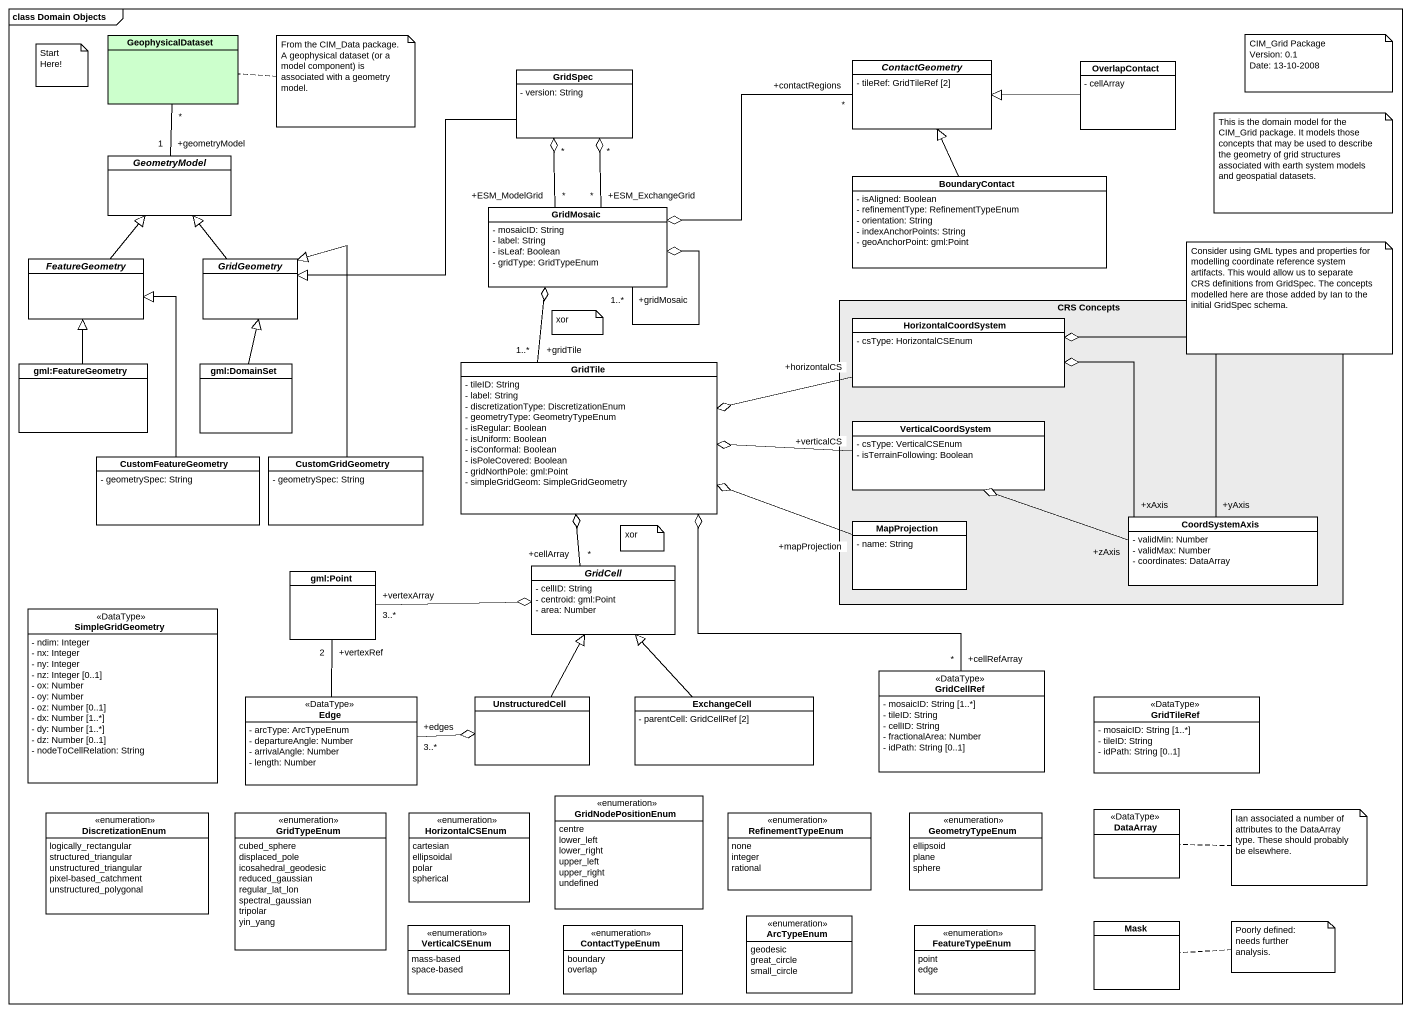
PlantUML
@startuml
mainframe class Domain Objects
hide circle
hide empty members
skinparam classAttributeIconSize 0
class GeophysicalDataset #CCFFCC
class GridSpec {
  - version: String
}
abstract class ContactGeometry {
  - tileRef: GridTileRef [2]
}
class OverlapContact {
  - cellArray
}
abstract class GeometryModel
class BoundaryContact {
  - isAligned: Boolean
  - refinementType: RefinementTypeEnum
  - orientation: String
  - indexAnchorPoints: String
  - geoAnchorPoint: gml:Point
}
class GridMosaic {
  - mosaicID: String
  - label: String
  - isLeaf: Boolean
  - gridType: GridTypeEnum
}
abstract class FeatureGeometry
abstract class GridGeometry
rectangle "CRS Concepts" as CRS_Concepts #EBEBEB {
  class HorizontalCoordSystem {
    - csType: HorizontalCSEnum
  }
  class VerticalCoordSystem {
    - csType: VerticalCSEnum
    - isTerrainFollowing: Boolean
  }
  class MapProjection {
    - name: String
  }
  class CoordSystemAxis {
    - validMin: Number
    - validMax: Number
    - coordinates: DataArray
  }
}
class "gml:FeatureGeometry" as gml_FeatureGeometry #FFFFFF
class "gml:DomainSet" as gml_DomainSet #FFFFFF
class GridTile {
  - tileID: String
  - label: String
  - discretizationType: DiscretizationEnum
  - geometryType: GeometryTypeEnum
  - isRegular: Boolean
  - isUniform: Boolean
  - isConformal: Boolean
  - isPoleCovered: Boolean
  - gridNorthPole: gml:Point
  - simpleGridGeom: SimpleGridGeometry
}
class CustomFeatureGeometry {
  - geometrySpec: String
}
class CustomGridGeometry {
  - geometrySpec: String
}
class "gml:Point" as gml_Point #FFFFFF
abstract class GridCell {
  - cellID: String
  - centroid: gml:Point
  - area: Number
}
class SimpleGridGeometry <<DataType>> {
  - ndim: Integer
  - nx: Integer
  - ny: Integer
  - nz: Integer [0..1]
  - ox: Number
  - oy: Number
  - oz: Number [0..1]
  - dx: Number [1..*]
  - dy: Number [1..*]
  - dz: Number [0..1]
  - nodeToCellRelation: String
}
class Edge <<DataType>> {
  - arcType: ArcTypeEnum
  - departureAngle: Number
  - arrivalAngle: Number
  - length: Number
}
class UnstructuredCell
class ExchangeCell {
  - parentCell: GridCellRef [2]
}
class GridCellRef <<DataType>> {
  - mosaicID: String [1..*]
  - tileID: String
  - cellID: String
  - fractionalArea: Number
  - idPath: String [0..1]
}
class GridTileRef <<DataType>> {
  - mosaicID: String [1..*]
  - tileID: String
  - idPath: String [0..1]
}
enum DiscretizationEnum {
  logically_rectangular
  structured_triangular
  unstructured_triangular
  pixel-based_catchment
  unstructured_polygonal
}
enum GridTypeEnum {
  cubed_sphere
  displaced_pole
  icosahedral_geodesic
  reduced_gaussian
  regular_lat_lon
  spectral_gaussian
  tripolar
  yin_yang
}
enum HorizontalCSEnum {
  cartesian
  ellipsoidal
  polar
  spherical
}
enum GridNodePositionEnum {
  centre
  lower_left
  lower_right
  upper_left
  upper_right
  undefined
}
enum RefinementTypeEnum {
  none
  integer
  rational
}
enum GeometryTypeEnum {
  ellipsoid
  plane
  sphere
}
class DataArray <<DataType>>
enum VerticalCSEnum {
  mass-based
  space-based
}
enum ContactTypeEnum {
  boundary
  overlap
}
enum ArcTypeEnum {
  geodesic
  great_circle
  small_circle
}
enum FeatureTypeEnum {
  point
  edge
}
class Mask
GeophysicalDataset "*" -- "+geometryModel\n1" GeometryModel
GridSpec -left-|> GridGeometry
ContactGeometry "+contactRegions\n*" -left-o GridMosaic
OverlapContact -left-|> ContactGeometry
BoundaryContact -up-|> ContactGeometry
GridMosaic "+ESM_ModelGrid\n*" -up-o "*" GridSpec
GridMosaic "+ESM_ExchangeGrid\n*" -up-o "*" GridSpec
GridMosaic "+gridMosaic\n1..*" --o GridMosaic
FeatureGeometry -up-|> GeometryModel
GridGeometry -up-|> GeometryModel
HorizontalCoordSystem "+horizontalCS" -left-o GridTile
gml_FeatureGeometry -up-|> FeatureGeometry
gml_DomainSet -up-|> GridGeometry
GridTile "+gridTile\n1..*" -up-o GridMosaic
VerticalCoordSystem "+verticalCS" -left-o GridTile
CustomFeatureGeometry -up-|> FeatureGeometry
CustomGridGeometry -up-|> GridGeometry
MapProjection "+mapProjection" -left-o GridTile
CoordSystemAxis "+yAxis" -up-o HorizontalCoordSystem
CoordSystemAxis "+xAxis" -up-o HorizontalCoordSystem
CoordSystemAxis "+zAxis" -left-o VerticalCoordSystem
gml_Point "+vertexArray\n3..*" -right-o GridCell
GridCell "+cellArray\n*" -up-o GridTile
Edge -up- "+vertexRef\n2" gml_Point
Edge "+edges\n3..*" -right-o UnstructuredCell
UnstructuredCell -up-|> GridCell
ExchangeCell -up-|> GridCell
GridCellRef "+cellRefArray\n*" -up-o GridTile
note as N1
  Start
  Here!
end note
note right of GeophysicalDataset : From the CIM_Data package. A geophysical dataset (or a model component) is associated with a geometry model.
note as N3
  CIM_Grid Package
  Version: 0.1
  Date: 13-10-2008
end note
note as N4
  This is the domain model for the CIM_Grid package. It models those concepts that may be used to describe the geometry of grid structures associated with earth system models and geospatial datasets.
end note
note as N5
  Consider using GML types and properties for modelling coordinate reference system artifacts. This would allow us to separate CRS definitions from GridSpec. The concepts modelled here are those added by Ian to the initial GridSpec schema.
end note
note as N6
  xor
end note
note as N7
  xor
end note
note right of DataArray : Ian associated a number of attributes to the DataArray type. These should probably be elsewhere.
note right of Mask : Poorly defined: needs further analysis.
@enduml
